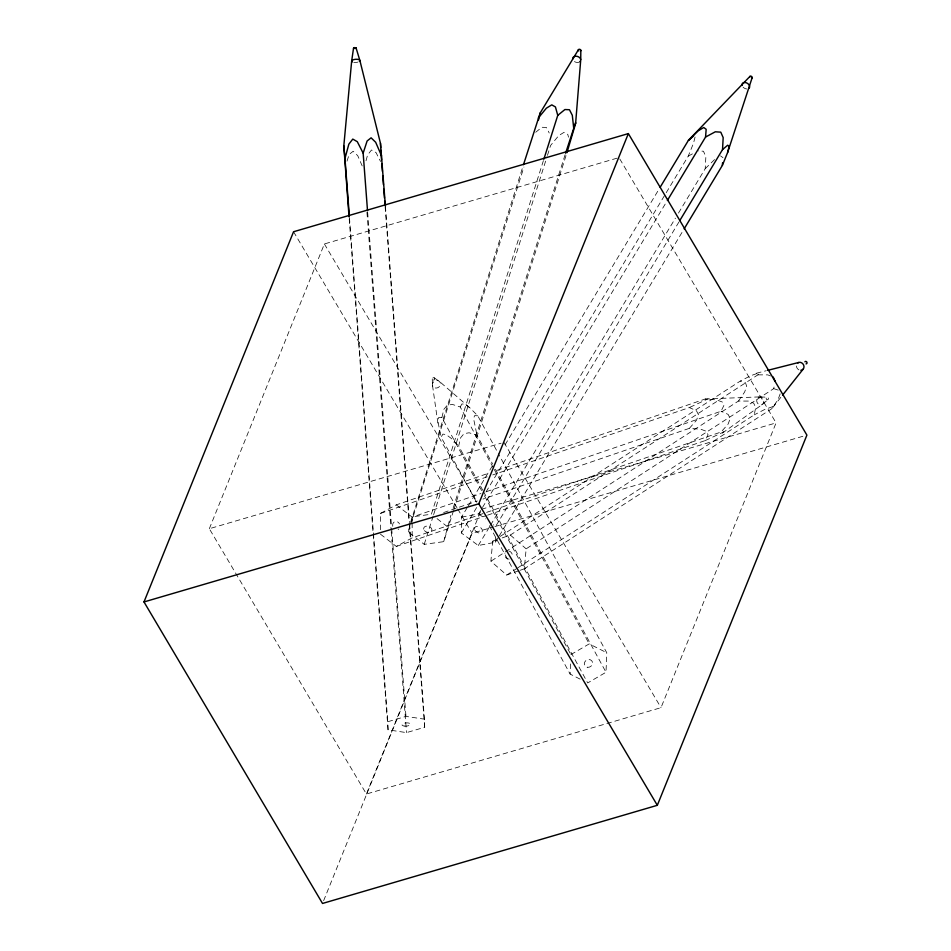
<?xml version="1.0" encoding="UTF-8"?>
<svg xmlns="http://www.w3.org/2000/svg" width="951" height="951" viewBox="0 0 951 951"><rect width="100%" height="100%" fill="white"/><g stroke="black" fill="none" stroke-linecap="round" stroke-linejoin="round"><path stroke-width="0.71" stroke-dasharray="4.75 3.57" d="M498.49 537.172L495.423 542.248L478.294 545.505L461.33 532.964L461.497 517.142L467.607 507.002M495.423 542.248L495.495 536.495M580.169 679.157L570.136 674.093L570.576 662.942M483.488 491.572L587.694 682.937L606.013 672.262L606.774 652.743L498.324 453.568M678.479 213.083L705.214 168.684L705.868 156.689L703.467 151.233L697.998 150.864M518.877 570.731L506.669 575.034L490.871 561.245L492.713 541.262L496.446 538.837M520.233 570.255L524.31 568.817L526.141 548.834L773.722 388.638L774.685 383.728M517.867 567.783L754.25 414.838L755.688 407.48L753.703 403.188L748.354 401.084L738.452 401.049L490.871 561.245M481.586 490.55L441.882 417.644L443.844 409.358L447.22 405.281L452.343 404.413L460.213 406.969L493.521 468.154M482.787 490.276L458.679 446.007L460.641 437.722L464.017 433.644L469.14 432.776L476.998 435.332L492.594 463.981M453.568 510.556L443.701 541.666L424.217 544.341L408.312 531.954L410.261 523.739M410.594 522.372L523.026 166.116M443.701 541.666L450.869 515.287M695.074 137.051L693.493 143.268L688.251 156.13L485.01 493.628M366.016 160.755L367.573 155.025L371.508 149.985L376.014 152.552L380.566 161.468M408.312 531.954L523.93 167.031M543.413 160.612L431.385 514.218L411.89 516.892M424.217 544.341L433.18 516.048M433.632 514.634L547.003 156.784M547.455 155.37L550.593 145.467L558.712 135.624L564.086 132.308L567.759 134.376L568.532 137.182M453.116 508.226L565.144 154.609M454.019 509.142L566.499 154.11M346.996 161.171L349.195 154.419L353.19 151.257L357.754 155.714L362.604 166.877M780.153 393.88L778.049 399.598L771.891 408.633L524.31 568.817M209.327 528.72L324.386 243.955L618.982 157.593L776.075 422.898L661.016 707.663L366.42 794.026L209.327 528.72L501.082 443.202M366.42 794.026L480.921 510.628M323.637 900.692L472.088 533.249L493.462 526.985M502.211 537.909L510.342 535.044L757.923 374.849L758.862 372.851L750.684 375.728L740.294 381.066L497.682 538.04M487.59 515.145L705.214 440.575L708.043 434.869L706.45 431.314L700.685 429.198L689.368 428.342L482.965 499.061M486.567 491.608L721.048 411.26L723.866 405.554L722.284 402L716.507 399.872L705.19 399.016L494.579 471.185M476.57 502.259L441.121 437.163L442.881 434.108L446.078 434.559L451.024 438.221L458.679 446.007M460.213 406.969L461.96 403.913L465.158 404.365L470.103 408.027L477.771 415.813L497.611 452.272M468.379 505.73L492.059 466.394M505.052 444.83L658.627 189.796M461.33 532.964L477.366 506.312M461.497 517.142L478.638 513.885L481.693 508.809M482.454 507.537L666.592 201.767M478.294 545.505L489.753 526.474M490.514 525.214L675.424 218.159M678.978 221.928L495.602 526.438L493.343 524.762M499.251 535.9L683.389 230.13M738.452 401.049L744.621 392.026L746.713 386.308L745.465 382.754L740.294 381.066M780.854 397.304L771.891 408.633L772.83 406.624L764.652 409.501L754.25 414.838M689.368 428.342L696.429 420.342L698.521 414.814L696.429 410.701L689.344 407.563L492.784 474.918M486.579 512.375L721.06 432.027L728.133 424.039L730.213 418.511L728.121 414.398L721.048 411.26M705.214 168.684L715.009 159.174M762.785 404.092L768.063 399.503M535.71 132.26L541.844 127.268L546.385 127.446L549.226 133.021M759.326 396.912L708.019 398.885L689.344 407.563M705.214 440.575L723.889 431.897L721.06 432.027M722.296 433.169L762.036 404.65M506.669 575.034L516.631 568.591M570.897 654.573L589.216 643.898L606.774 652.743M688.251 156.13L693.124 153.491M380.459 529.731L380.448 513.409L396.294 504.862L488.957 473.111M380.471 534.189L396.317 546.421L412.163 537.874L485.176 512.862M492.713 541.262L496.779 539.823M380.448 513.409L487.162 476.843M396.294 504.862L412.152 517.106L480.944 493.533M443.653 512.53L477.354 500.987M396.317 546.421L486.187 515.632M481.479 509.249L776.075 422.898M494.889 526.569L805.473 435.522M388.056 729.833L387.782 721.726L405.97 716.4L424.419 719.17L424.693 727.277L406.505 732.615L388.056 729.833L349.053 216.84M756.449 373.208L766.292 370.712M705.19 399.016L708.019 398.885M757.923 374.849L767.826 374.884L770.5 375.942M760.253 396.888L767.279 397.268M477.771 415.813L474.608 415.623L473.562 418.547L476.998 435.332M441.882 417.644L438.732 417.453L437.674 420.378L441.121 437.163M773.722 388.638L778.893 390.326M434.179 377.82L439.41 381.434L470.103 408.027M720.513 155.869L722.962 157.664M478.638 513.885L485.426 518.901M437.068 518.652L447.291 526.604M510.342 535.044L526.141 548.834M503.923 442.358L661.016 707.663M324.386 243.955L476.938 501.593M293.562 231.747L456.955 507.691M457.716 508.975L472.088 533.249M495.435 469.188L606.013 672.262M494.235 469.461L589.216 643.898M484.416 495.756L570.196 653.278M489.325 525.689L570.136 674.093M432.515 385.452L438.375 426.512M385.417 206.177L409.477 522.551M409.584 524.025L424.419 719.17M385.131 206.89L409.061 521.79M409.18 523.264L424.693 727.277M367.645 212.275L391.586 527.163M391.693 528.649L405.97 716.4M366.943 212.228L391.111 530.076M391.218 531.55L406.505 732.615M349.457 217.601L387.782 721.726M432.265 378.938L432.408 384.477M412.152 517.106L412.152 521.552M412.152 523.038L412.163 537.874M579.016 62.184A4.137 3.019 17.6 0 1 573.382 60.626M798.888 369.844A4.137 3.626 57.1 0 1 796.451 365.446M509.154 559.129A4.244 3.721 57.1 0 1 504.874 553.161M508.88 551.045A4.244 3.721 57.1 0 1 512.363 555.919M392.775 526.307A4.244 3.59 71.1 0 1 394.903 521.635A4.244 3.59 71.1 0 1 399.479 523.93M398.897 528.887A4.244 3.59 71.1 0 1 398.136 529.457M357.885 62.088A4.137 1.581 -4.3 0 1 353.76 62.374M746.797 88.966A4.137 2.877 31.1 0 1 743.1 87.147M424.408 530.622A4.244 3.091 17.6 0 0 431.564 531.145A4.244 3.091 17.6 0 0 427.439 526.081A4.244 3.091 17.6 0 0 424.408 530.622M756.806 399.479A4.137 3.495 71.1 0 0 761.18 404.96A4.137 3.495 71.1 0 0 762.773 398.362A4.137 3.495 71.1 0 0 756.806 399.479M766.221 398.077A1.284 1.082 71.1 0 0 767.576 399.777A1.284 1.082 71.1 0 0 768.063 397.732A1.284 1.082 71.1 0 0 766.221 398.077M404.163 726.053A4.244 1.617 -4.3 0 0 410.463 724.21A4.244 1.617 -4.3 0 0 404.08 723.247A4.244 1.617 -4.3 0 0 404.163 726.053M435.261 387.996A4.137 3.709 -28.6 0 0 440.396 383.087A4.137 3.709 -28.6 0 0 433.704 381.72A4.137 3.709 -28.6 0 0 435.261 387.996M433.145 380.031A1.284 1.153 -28.6 0 0 434.738 378.51A1.284 1.153 -28.6 0 0 432.669 378.082A1.284 1.153 -28.6 0 0 433.145 380.031M587.242 667.245A4.244 3.804 -28.6 0 0 592.497 662.205A4.244 3.804 -28.6 0 0 585.638 660.814A4.244 3.804 -28.6 0 0 587.242 667.245M475.036 530.349A4.244 2.948 31.1 0 0 481.86 532.203A4.244 2.948 31.1 0 0 478.496 526.533A4.244 2.948 31.1 0 0 475.036 530.349"/><path stroke-width="1.43" d="M580.728 59.628L580.823 50.344M679.739 220.656L722.522 149.604L723.176 137.622L720.775 132.153L715.307 131.797L705.559 137.051L667.364 200.495M705.559 137.051L706.165 129.3L703.728 127.505L698.212 130.81L688.429 140.32L660.149 187.264M684.149 228.858L722.356 165.415L722.558 162.835M566.939 152.695L575.617 123.44L580.681 60.424A4.137 3.019 17.6 0 0 576.865 56.275A4.137 3.019 17.6 0 0 572.668 59.033M349.053 216.84L343.822 145.812L351.656 61.149L353.534 48.132L354.461 47.598L356.043 47.835L359.906 60.579L380.459 143.256L385.417 206.177M722.356 165.415L727.598 152.552L729.167 146.335L727.681 145.218L722.522 149.604M752.146 77.697L727.598 152.552M349.35 216.127L344.963 158.472L348.851 144.148L352.785 139.096L357.291 141.675L363.151 153.135L367.526 210.801M538.539 119.921L540.204 112.931L578.434 49.69M356.09 47.954L355.151 48.501M523.478 164.701L540.204 112.931M543.865 159.197L557.761 115.356L555.432 106.94L551.758 104.86L546.385 108.176L538.266 118.031M565.595 153.194L575.593 122.643L575.617 123.44M363.151 153.135L367.11 140.986L371.104 137.824L375.669 142.27L381.601 155.916M143.993 601.947L293.562 231.747L628.361 133.592L806.9 435.106L657.319 805.307L322.52 903.45L143.993 601.947L478.793 503.804L628.361 133.592M782.649 395.034L803.286 368.988M749.97 76.377L688.429 140.32L693.576 135.922M557.761 115.356L564.906 109.543L569.459 109.722L572.3 115.285L573.667 127.743M767.695 370.355L798.638 362.497M354.188 48.513L353.534 48.132M478.793 503.804L657.319 805.307M773.163 376.988L775.16 381.28M343.822 145.812L344.963 158.472M381.862 164.024L382.433 171.418M382.766 175.852L383.443 184.72M383.776 189.154L384.454 198.022M384.68 200.982L385.012 205.416M380.911 150.317L381.577 159.911M380.459 143.256L380.721 147.536M580.36 61.149A4.137 3.019 17.6 0 1 579.801 61.744M578.767 50.867A1.284 0.939 17.6 0 1 578.612 49.5A1.284 0.939 17.6 0 1 580.372 49.63A1.284 0.939 17.6 0 1 580.538 50.997M797.806 362.937A4.137 3.626 57.1 0 1 803.654 365.089A4.137 3.626 57.1 0 1 800.837 370.284M804.891 361.82A1.284 1.117 57.1 0 1 806.84 362.129A1.284 1.117 57.1 0 1 806.044 363.888M352.239 61.898A4.137 1.581 -4.3 0 1 355.733 59.283A4.137 1.581 -4.3 0 1 359.383 61.411M742.113 85.495A4.137 2.877 31.1 0 1 746.369 82.796A4.137 2.877 31.1 0 1 749.138 88.158M749.84 77.067A1.284 0.892 31.1 0 1 751.314 76.294A1.284 0.892 31.1 0 1 751.837 78.041"/></g></svg>
